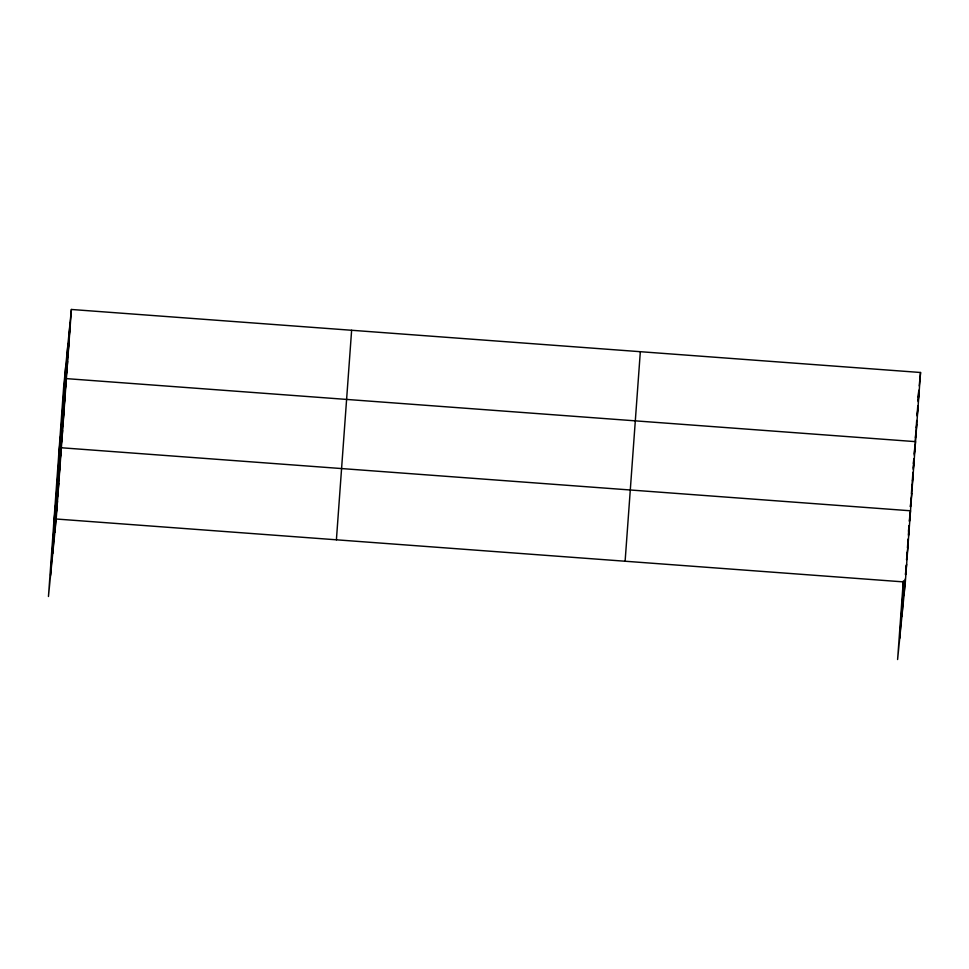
<?xml version="1.0" encoding="UTF-8"?>
<svg xmlns="http://www.w3.org/2000/svg" width="969" height="969" viewBox="0 0 969 969"><rect width="100%" height="100%" fill="white"/><g stroke="black" fill="none" stroke-linecap="round" stroke-linejoin="round"><path stroke-width="1.45" d="M50.558 575.344L65.783 365.822M52.738 553.553L67.951 344.019M54.845 532.405L70.071 322.871M71.403 309.474L63.663 386.97L48.45 596.504L56.19 519.009L71.403 309.474L920.55 372.496L905.337 582.03L897.597 659.526L903.29 581.085M336.4 539.806L351.626 330.272M625.114 561.233L640.327 351.699M899.704 638.365L903.798 581.969M901.885 616.575L904.368 582.442M903.992 595.426L905.179 579.099M906.148 565.739L905.506 574.641L906.621 564.224M907.117 552.378L906.584 559.803L907.917 546.407M907.444 547.921L908.086 539.018L907.88 541.986M908.413 534.573L909.067 525.658M909.382 521.298L910.012 512.662M911.054 498.248L910.424 506.896L911.756 493.5M911.369 493.924L911.999 485.287M912.313 480.963L912.931 472.315M913.246 468.003L913.876 459.354M914.3 453.589L914.918 444.953M915.233 440.629L915.862 431.98M916.177 427.668L916.698 420.461M917.122 414.696L917.752 406.059M918.164 400.294L918.794 391.646M68.811 340.155L70.143 326.759M67.551 357.44L68.896 344.043M66.304 374.724L67.636 361.34M58.649 456.12L66.376 378.625L915.523 441.646L914.191 455.03M63.784 409.306L65.129 395.909M62.537 426.59L63.869 413.194M61.277 443.875L62.61 430.478M53.622 525.259L61.362 447.763L910.509 510.784L909.467 521.201M58.734 478.965L60.066 465.58M57.437 496.782L58.77 483.386M56.141 514.587L57.474 501.203M918.091 397.169L918.648 391.524M919.218 385.892L920.55 372.496M918.103 401.687L919.29 389.78M917.146 415.992L918.043 407.065M915.451 437.746L916.783 424.361M913.343 463.497L913.767 459.27M913.234 469.347L914.276 458.931M911.684 489.611L913.016 476.215M902.769 588.28L903.471 581.23M908.462 531.23L909.031 525.586M908.474 536.039L909.213 528.602M56.19 519.009L905.337 582.03"/></g></svg>
